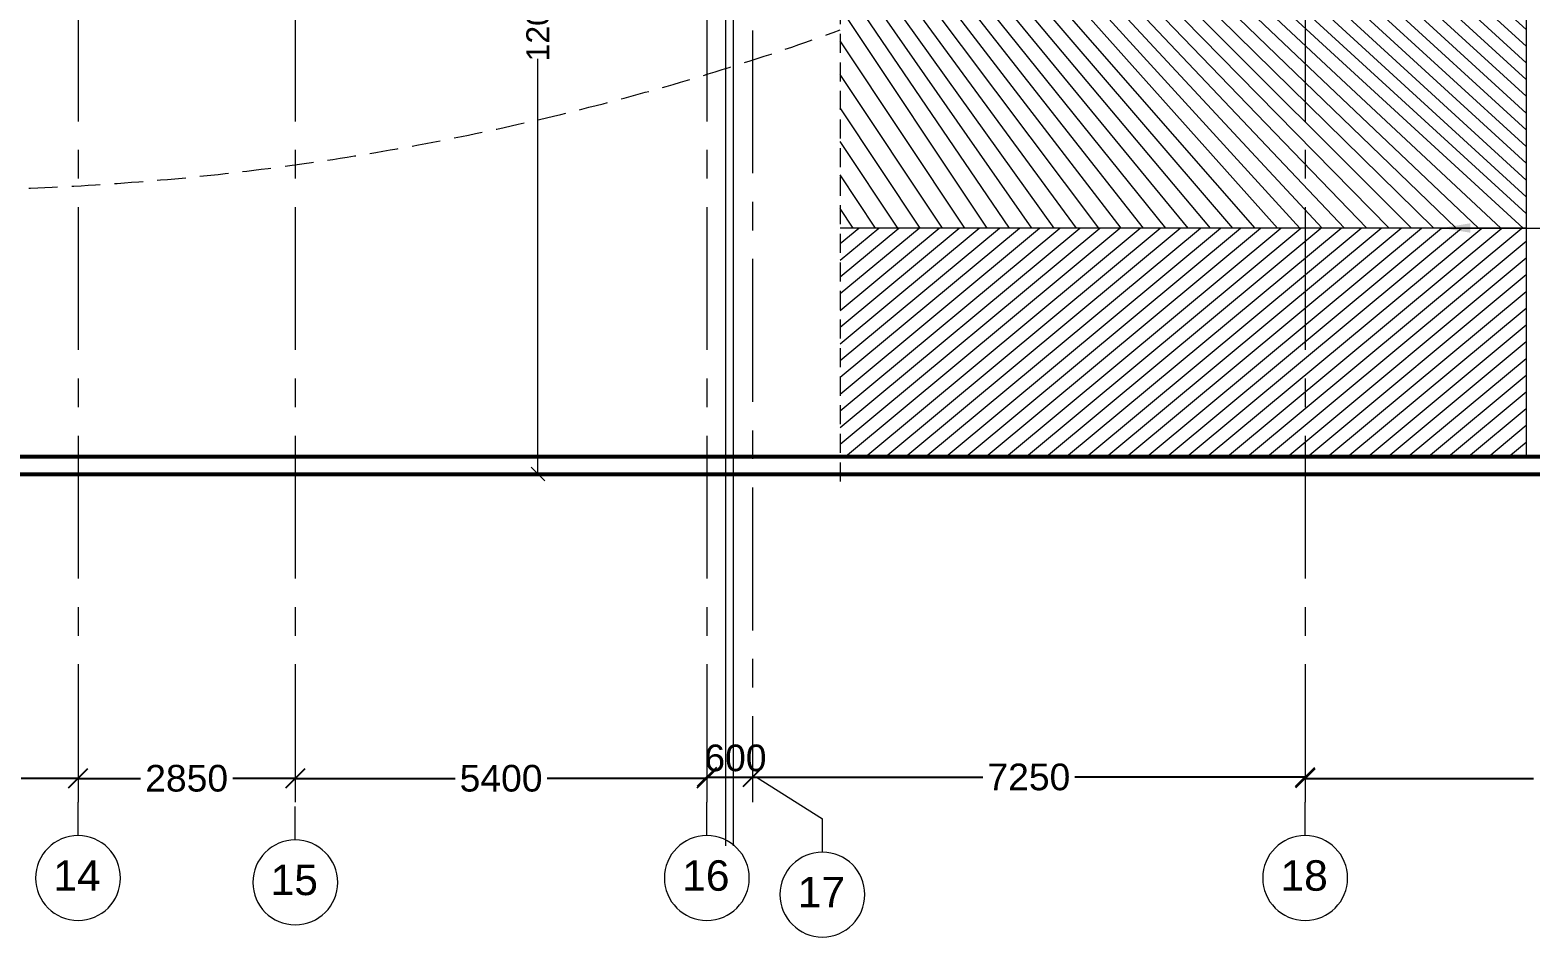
# Model space of a CAD drawing. Header units: inches. Extents: x 1789308 to 1948517, y 1504002 to 1708835.
# Drawn here: x 1897979 to 1901915, y 1658330 to 1660711 of the extents above; entities that cross this region are included whole.
import ezdxf
from ezdxf.enums import TextEntityAlignment as Align

# ---------------------------------------------------------------- set-up
doc = ezdxf.new("R2010")
doc.units = ezdxf.units.IN
doc.header["$LTSCALE"] = 0.015
doc.header["$MEASUREMENT"] = 0
doc.header["$PDMODE"] = 34
doc.header["$PDSIZE"] = -0.1
for name, pattern in [('1', [0]), ('CENTER', [2, 1.25, -0.25, 0.25, -0.25]), ('DASHED2', [0.375, 0.25, -0.125]), ('HIDDEN', [0.375, 0.25, -0.125])]:
    doc.linetypes.add(name, pattern=pattern)
for name, color, linetype, lineweight in [('COLUMN - STR', 6, 'Continuous', 15), ('ELE', 8, 'Continuous', 13), ('ELE-11 kv', 9, 'Continuous', 15), ('GRID - BEAM - STR', 251, 'CENTER', 18), ('GRID - COLUMN - STR', 251, 'CENTER', 15), ('RAMP', 252, '1', 9), ('Road', 7, '1', 40), ('SECTION -  LINE - STR', 3, 'Continuous', 20), ('TEXT', 7, 'Continuous', 5), ('wall', 1, 'Continuous', 35)]:
    doc.layers.add(name, color=color, linetype=linetype, lineweight=lineweight)
doc.layers.add('DIM - GRID - STR', color=7, linetype='Continuous')
doc.layers.add('Grid', color=7, linetype='DASHED2', lineweight=9, true_color=0x919191)
doc.styles.add('PRADEEP - STR', font='swissel.ttf')
doc.styles.get("Standard").update_dxf_attribs({"font": 'arial.ttf'})
doc.styles.add('XREF_DIRECTOR RESIDENCE$0$dim', font='GOTHIC.TTF', dxfattribs={"width": 0.8})
doc.dimstyles.new('GRID DIM', dxfattribs={"dimtxt": 350, "dimasz": 250, "dimexe": 0.1, "dimexo": 0.1, "dimgap": 0.09, "dimtad": 0, "dimdec": 0, "dimzin": 0, "dimdsep": 46, "dimtxsty": 'PRADEEP - STR', "dimblk": 'OBLIQUE', "dimcen": 0.09, "dimclrd": 73, "dimclre": 73, "dimclrt": 256, "dimadec": 0, "dimazin": 0, "dimtfac": 1, "dimtdec": 0, "dimtofl": 0, "dimtmove": 1, "dimatfit": 3, "dimfxl": 1.25, "dimtolj": 1, "dimtzin": 0, "dimlwd": -1, "dimlwe": -1, "dimarcsym": 2})
doc.dimstyles.new('WORKING', dxfattribs={"dimtxt": 300, "dimasz": 180, "dimexe": 50, "dimexo": 50, "dimgap": 0.09, "dimtad": 0, "dimdec": 0, "dimzin": 0, "dimdsep": 46, "dimtxsty": 'Standard', "dimblk": 'OBLIQUE', "dimcen": 0.09, "dimclrd": 7, "dimclre": 7, "dimclrt": 30, "dimadec": 0, "dimazin": 0, "dimtfac": 1, "dimtdec": 0, "dimtofl": 0, "dimtmove": 1, "dimatfit": 3, "dimfxl": 1.25, "dimtolj": 1, "dimtzin": 0, "dimarcsym": 0})
doc.dimstyles.new('XREF_DIRECTOR RESIDENCE$0$dim-masonry', dxfattribs={"dimscale": 75, "dimtxt": 1.5, "dimasz": 0.75, "dimexe": 1, "dimexo": 0, "dimgap": 1, "dimtad": 0, "dimdec": 0, "dimzin": 3, "dimdsep": 46, "dimtxsty": 'XREF_DIRECTOR RESIDENCE$0$dim', "dimblk": 'XREF_DIRECTOR RESIDENCE$0$_ArchTick', "dimcen": 0, "dimdle": 1, "dimclrd": 256, "dimclre": 256, "dimclrt": 256, "dimadec": 0, "dimazin": 0, "dimtfac": 0.5, "dimtdec": 0, "dimtmove": 1, "dimatfit": 2, "dimfxl": 0, "dimtolj": 1, "dimtzin": 0, "dimlwd": -1, "dimlwe": -1, "dimarcsym": 0})

# ---------------------------------------------------------------- blocks, each defined once
blk = doc.blocks.new('GRID NOS')
at = {"layer": 'GRID - BEAM - STR', "color": 3, "linetype": 'Continuous', "lineweight": 15}
blk.add_line((1.137e-13, -0.2045799698428254), (-1.137e-13, 0.1704200301570609), dxfattribs=at)
blk.add_circle((0, -0.6816801206285846), 0.4771001507856454, dxfattribs=at)
blk = doc.blocks.new('_Oblique')
at = {"color": 0, "linetype": 'ByBlock', "lineweight": -2}
blk.add_line((-0.5, -0.5), (0.5, 0.5), dxfattribs=at)
blk = doc.blocks.new('*D437')
at = {"layer": 'Defpoints', "color": 0, "transparency": 16777216}
for p in [(1111447.755409198, 682358.5187793118), (1114147.755409198, 682358.5187793118), (1114147.755409198, 682358.5187793118)]:
    blk.add_point(p, dxfattribs=at)
at = {"layer": 'DIM - GRID - STR', "color": 73, "linetype": 'ByBlock', "transparency": 16777216}
for p, q in [((1111447.755409198, 682358.5187793118), (1112193.743840571, 682358.5187793118)), ((1114147.755409198, 682358.5187793118), (1113401.766977826, 682358.5187793118))]:
    blk.add_line(p, q, dxfattribs=at)
at = {"layer": 'DIM - GRID - STR', "color": 73, "transparency": 16777216, "xscale": 250, "yscale": 250, "zscale": 250, "rotation": 180}
blk.add_blockref('_Oblique', (1111447.755409198, 682358.5187793118), dxfattribs=at)
at = {"layer": 'DIM - GRID - STR', "color": 73, "transparency": 16777216, "xscale": 250, "yscale": 250, "zscale": 250}
blk.add_blockref('_Oblique', (1114147.755409198, 682358.5187793118), dxfattribs=at)
at = {"layer": 'DIM - GRID - STR', "transparency": 16777216, "insert": (1112797.755409198, 682358.5187793118), "char_height": 350, "attachment_point": 5, "style": 'PRADEEP - STR'}
blk.add_mtext('\\A1;2700', dxfattribs=at)
blk = doc.blocks.new('*D438')
at = {"layer": 'Defpoints', "color": 0, "transparency": 16777216}
for p in [(1114147.755409198, 682358.5187793118), (1116997.755409198, 682358.5187793118), (1116997.755409198, 682358.5187793118)]:
    blk.add_point(p, dxfattribs=at)
at = {"layer": 'DIM - GRID - STR', "color": 73, "linetype": 'ByBlock', "transparency": 16777216}
for p, q in [((1114147.755409198, 682358.5187793118), (1114968.743840571, 682358.5187793118)), ((1116997.755409198, 682358.5187793118), (1116176.766977826, 682358.5187793118))]:
    blk.add_line(p, q, dxfattribs=at)
at = {"layer": 'DIM - GRID - STR', "color": 73, "transparency": 16777216, "xscale": 250, "yscale": 250, "zscale": 250, "rotation": 180}
blk.add_blockref('_Oblique', (1114147.755409198, 682358.5187793118), dxfattribs=at)
at = {"layer": 'DIM - GRID - STR', "color": 73, "transparency": 16777216, "xscale": 250, "yscale": 250, "zscale": 250}
blk.add_blockref('_Oblique', (1116997.755409198, 682358.5187793118), dxfattribs=at)
at = {"layer": 'DIM - GRID - STR', "transparency": 16777216, "insert": (1115572.755409198, 682358.5187793118), "char_height": 350, "attachment_point": 5, "style": 'PRADEEP - STR'}
blk.add_mtext('\\A1;2850', dxfattribs=at)
blk = doc.blocks.new('*D439')
at = {"layer": 'Defpoints', "color": 0, "transparency": 16777216}
for p in [(1116997.755409198, 682358.5187793118), (1122397.764069633, 682358.5187793118), (1122397.764069633, 682358.5187793118)]:
    blk.add_point(p, dxfattribs=at)
at = {"layer": 'DIM - GRID - STR', "color": 73, "linetype": 'ByBlock', "transparency": 16777216}
for p, q in [((1116997.755409198, 682358.5187793118), (1119093.748170788, 682358.5187793118)), ((1122397.764069633, 682358.5187793118), (1120301.771308043, 682358.5187793118))]:
    blk.add_line(p, q, dxfattribs=at)
at = {"layer": 'DIM - GRID - STR', "color": 73, "transparency": 16777216, "xscale": 250, "yscale": 250, "zscale": 250, "rotation": 180}
blk.add_blockref('_Oblique', (1116997.755409198, 682358.5187793118), dxfattribs=at)
at = {"layer": 'DIM - GRID - STR', "color": 73, "transparency": 16777216, "xscale": 250, "yscale": 250, "zscale": 250}
blk.add_blockref('_Oblique', (1122397.764069633, 682358.5187793118), dxfattribs=at)
at = {"layer": 'DIM - GRID - STR', "transparency": 16777216, "insert": (1119697.759739416, 682358.5187793118), "char_height": 350, "attachment_point": 5, "style": 'PRADEEP - STR'}
blk.add_mtext('\\A1;5400', dxfattribs=at)
blk = doc.blocks.new('*D440')
at = {"layer": 'Defpoints', "color": 0, "transparency": 16777216}
for p in [(1122397.764069633, 682358.5187793118), (1122997.764785608, 682375.5548328207), (1122997.764785608, 682375.5548328207)]:
    blk.add_point(p, dxfattribs=at)
at = {"layer": 'DIM - GRID - STR', "color": 73, "linetype": 'ByBlock', "transparency": 16777216}
for p, q in [((1122397.764069633, 682358.6187793118), (1122397.764069633, 682375.6548328206)), ((1122397.764069633, 682375.5548328207), (1122997.764785608, 682375.5548328207))]:
    blk.add_line(p, q, dxfattribs=at)
at = {"layer": 'DIM - GRID - STR', "color": 73, "transparency": 16777216, "xscale": 250, "yscale": 250, "zscale": 250, "rotation": 180}
blk.add_blockref('_Oblique', (1122397.764069633, 682375.5548328207), dxfattribs=at)
at = {"layer": 'DIM - GRID - STR', "color": 73, "transparency": 16777216, "xscale": 250, "yscale": 250, "zscale": 250}
blk.add_blockref('_Oblique', (1122997.764785608, 682375.5548328207), dxfattribs=at)
at = {"layer": 'DIM - GRID - STR', "transparency": 16777216, "insert": (1122773.03442762, 682625.5548328207), "char_height": 350, "attachment_point": 5, "style": 'PRADEEP - STR'}
blk.add_mtext('\\A1;600', dxfattribs=at)
blk = doc.blocks.new('*D441')
at = {"layer": 'Defpoints', "color": 0, "transparency": 16777216}
for p in [(1122997.764785608, 682375.5548328207), (1130247.755409198, 682375.5548328207), (1130247.755409198, 682358.5187793118)]:
    blk.add_point(p, dxfattribs=at)
at = {"layer": 'DIM - GRID - STR', "color": 73, "linetype": 'ByBlock', "transparency": 16777216}
for p, q in [((1122997.764785608, 682375.5548328207), (1126020.523376646, 682375.5548328207)), ((1130247.755409198, 682375.5548328207), (1127224.99681816, 682375.5548328207)), ((1130247.755409198, 682358.6187793118), (1130247.755409198, 682375.6548328206))]:
    blk.add_line(p, q, dxfattribs=at)
at = {"layer": 'DIM - GRID - STR', "color": 73, "transparency": 16777216, "xscale": 250, "yscale": 250, "zscale": 250, "rotation": 180}
blk.add_blockref('_Oblique', (1122997.764785608, 682375.5548328207), dxfattribs=at)
at = {"layer": 'DIM - GRID - STR', "color": 73, "transparency": 16777216, "xscale": 250, "yscale": 250, "zscale": 250}
blk.add_blockref('_Oblique', (1130247.755409198, 682375.5548328207), dxfattribs=at)
at = {"layer": 'DIM - GRID - STR', "transparency": 16777216, "insert": (1126622.760097403, 682375.5548328207), "char_height": 350, "attachment_point": 5, "style": 'PRADEEP - STR'}
blk.add_mtext('\\A1;7250', dxfattribs=at)
blk = doc.blocks.new('*D442')
at = {"layer": 'Defpoints', "color": 0, "transparency": 16777216}
for p in [(1130247.755409198, 682358.5187793118), (1137447.755409198, 682358.5187793118), (1137447.755409198, 682358.5187793118)]:
    blk.add_point(p, dxfattribs=at)
at = {"layer": 'DIM - GRID - STR', "color": 73, "linetype": 'ByBlock', "transparency": 16777216}
for p, q in [((1130247.755409198, 682358.5187793118), (1133245.518688441, 682358.5187793118)), ((1137447.755409198, 682358.5187793118), (1134449.992129955, 682358.5187793118))]:
    blk.add_line(p, q, dxfattribs=at)
at = {"layer": 'DIM - GRID - STR', "color": 73, "transparency": 16777216, "xscale": 250, "yscale": 250, "zscale": 250, "rotation": 180}
blk.add_blockref('_Oblique', (1130247.755409198, 682358.5187793118), dxfattribs=at)
at = {"layer": 'DIM - GRID - STR', "color": 73, "transparency": 16777216, "xscale": 250, "yscale": 250, "zscale": 250}
blk.add_blockref('_Oblique', (1137447.755409198, 682358.5187793118), dxfattribs=at)
at = {"layer": 'DIM - GRID - STR', "transparency": 16777216, "insert": (1133847.755409198, 682358.5187793118), "char_height": 350, "attachment_point": 5, "style": 'PRADEEP - STR'}
blk.add_mtext('\\A1;7200', dxfattribs=at)
blk = doc.blocks.new('XREF_DIRECTOR RESIDENCE$0$_ArchTick')
at = {"const_width": 0.15}
blk.add_lwpolyline([(-0.5, -0.5), (0.5, 0.5)], dxfattribs=at)
blk = doc.blocks.new('*D463')
at = {"layer": 'Defpoints', "color": 0, "transparency": 16777216}
for p in [(1120181.241354412, 698352.3805941574), (1121189.130726329, 698352.3805941574), (1121189.130726341, 686352.7826495005)]:
    blk.add_point(p, dxfattribs=at)
at = {"layer": 'wall', "color": 7, "lineweight": -2, "transparency": 16777216}
for p, q in [((1120181.421354412, 698352.3805941574), (1120131.241354412, 698352.3805941574)), ((1120181.241354412, 698352.3805941574), (1120181.241354412, 692902.5351961809)), ((1120181.241354412, 686352.7826495005), (1120181.241354412, 691802.628047477)), ((1120181.421354412, 686352.7826495005), (1120131.241354412, 686352.7826495005))]:
    blk.add_line(p, q, dxfattribs=at)
at = {"layer": 'wall', "color": 7, "lineweight": -2, "transparency": 16777216, "xscale": 180, "yscale": 180, "zscale": 180}
for p, rotation in [((1120181.241354412, 698352.3805941574), 90), ((1120181.241354412, 686352.7826495005), 270)]:
    blk.add_blockref('_Oblique', p, dxfattribs=dict(at, rotation=rotation))
at = {"layer": 'wall', "color": 30, "transparency": 16777216, "insert": (1120181.241354412, 692352.5816218285), "char_height": 300, "attachment_point": 5, "rotation": 90}
blk.add_mtext('\\A1;12000', dxfattribs=at)
blk = doc.blocks.new('A$C1CC35E0C')
at = {"layer": 'RAMP', "lineweight": 0}
h = blk.add_hatch(dxfattribs=at)
h.set_pattern_fill('ANSI31,_O', color=8, scale=1500, angle=90)
h.set_pattern_definition([(135, (-6144931447.327562, -2629308609.19321), (-132.5825214724777, -132.5825214724777), [])])
h.paths.add_polyline_path([(55650.47326080385, -58861.97958028654), (64650.47350070137, -58861.9839151121), (64650.47320813756, -61861.98554046208), (55650.47296858463, -61861.98120679928)])
h = blk.add_hatch(dxfattribs=at)
h.set_pattern_fill('ANSI31,_O', color=8, scale=1500)
h.set_pattern_definition([(45, (-6144931447.327562, -2629308609.19321), (-132.5825214724777, 132.5825214724777), [])])
h.paths.add_polyline_path([(55650.47296858463, -61861.98120679928), (64650.47215962294, -61861.9855405126), (64650.47186674434, -64861.98679449328), (55650.47267610277, -64861.9824596172)])
at = {"linetype": 'DASHED2', "ltscale": 99999}
blk.add_arc((43700.46371792699, -26312.27571654378), 35050.70063598331, 250.0661858225875, 289.9338446014125, dxfattribs=at)
at = {"layer": 'COLUMN - STR'}
for p, q in [((54150.46410015598, -69972.47228672588), (54150.46410015598, -18820.76686977933)), ((54250.46410015784, -69972.47228672588), (54250.46410015784, -18861.74607283308))]:
    blk.add_line(p, q, dxfattribs=at)
at = {"layer": 'ELE'}
blk.add_line((55650.4734888745, -64861.98231672193), (64650.47317479062, -64861.98348736402), dxfattribs=at)
at = {"layer": 'ELE', "linetype": 'HIDDEN', "ltscale": 66666}
blk.add_lwpolyline([(54850.47149538691, -52562.97967036709), (55650.4714953925, -52562.97967036685), (55650.47107146005, -65262.97954699548)], dxfattribs=at)
at = {"layer": 'ELE-11 kv'}
blk.add_line((55650.47105762246, -64861.98231672158), (55652.96656055446, -64861.98231704615), dxfattribs=at)
at = {"layer": 'Grid', "linetype": '1', "ltscale": 120000}
blk.add_line((54550.47601763904, -69068.28971308516), (55416.54944703542, -69617.20106572867), dxfattribs=at)
at = {"layer": 'GRID - COLUMN - STR', "ltscale": 100000}
for p, q in [((45650.4554392565, 4412.093631504686), (45650.45543925092, -69399.55484300433)), ((48500.45543925837, 4412.093631510506), (48500.45543925464, -69399.55484300433)), ((53900.46410015877, 4412.093631512485), (53900.46410015505, -69399.55484300433)), ((61750.45543925092, 4412.093631511787), (61750.4554392565, -69399.55484300433)), ((54500.46481613582, 3731.882133902982), (54500.46481613023, -69399.55484300433))]:
    blk.add_line(p, q, dxfattribs=at)
at = {"layer": 'RAMP', "color": 8, "lineweight": 0}
for p, q in [((64650.47487994726, -58861.98636344064), (64650.47105763177, -64861.9875178365)), ((64650.47296881559, -61861.98694055097), (55650.47296881746, -61861.98120711639))]:
    blk.add_line(p, q, dxfattribs=at)
at = {"layer": 'Road', "lineweight": 53}
for points in [[(9261.246812892845, -64861.97357943538), (80201.70013503614, -64861.97357943468)], [(9261.246812892845, -65091.97357943549), (80201.70013503614, -65091.97357943514)]]:
    blk.add_lwpolyline(points, dxfattribs=at)
at = {"layer": 'GRID - BEAM - STR', "color": 1, "linetype": 'Continuous', "lineweight": 15, "xscale": -1166.666666666666, "yscale": 1166.666666666666, "zscale": 1166.666666666666}
for p in [(45650.45543925068, -69598.37821152096), (48500.45543925441, -69655.83278562909), (53900.46410015505, -69598.37821152096), (61750.45543925627, -69598.37821152096), (55416.54944703518, -69816.02443424531)]:
    blk.add_blockref('GRID NOS', p, dxfattribs=at)
at = {"layer": 'GRID - BEAM - STR', "color": 4, "linetype": 'Continuous', "lineweight": 15, "style": 'PRADEEP - STR'}
for s, p in [('14', (45637.26929840236, -70560.67168484617)), ('15', (48487.26929840608, -70618.12625895429)), ('16', (53887.27795930672, -70560.67168484617)), ('18', (61737.26929840795, -70560.67168484617)), ('17', (55403.36330618686, -70778.31790757051))]:
    blk.add_text(s, height=400, dxfattribs=at).set_placement(p, align=Align.CENTER)
at = {"layer": 'DIM - GRID - STR'}
for base, p1, p2, picture, middle in [((54500.46481613023, -69069.20139611489), (53900.46410015528, -69086.23744962376), (54500.46481613023, -69069.20139611489), '*D440', (54275.73445814266, -68819.20139611489)), ((45650.4554397203, -69086.23744962376), (42950.4554397203, -69086.23744962376), (45650.4554397203, -69086.23744962376), '*D437', (44300.4554397203, -69086.23744962376)), ((48500.4554397203, -69086.23744962376), (45650.4554397203, -69086.23744962376), (48500.4554397203, -69086.23744962376), '*D438', (47075.4554397203, -69086.23744962376)), ((53900.46410015528, -69086.23744962376), (48500.4554397203, -69086.23744962376), (53900.46410015528, -69086.23744962376), '*D439', (51200.45976993791, -69086.23744962376)), ((61750.4554397203, -69069.20139611489), (54500.46481613023, -69069.20139611489), (61750.4554397203, -69086.23744962376), '*D441', (58125.46012792527, -69069.20139611489)), ((68950.4554397203, -69086.23744962376), (61750.4554397203, -69086.23744962376), (68950.4554397203, -69086.23744962376), '*D442', (65350.4554397203, -69086.23744962376))]:
    dim = blk.add_linear_dim(base=base, p1=p1, p2=p2, dimstyle='GRID DIM', override={"dimfxl": 0}, dxfattribs=at)
    dim.commit()
    dim.dimension.update_dxf_attribs({"geometry": picture, "text_midpoint": middle, "insert": (-1068497.299969478, -751444.7562289356)})
at = {"layer": 'wall', "color": 2}
dim = blk.add_linear_dim(base=(51683.94138493435, -53092.37563477817), p1=(52691.83075686242, -65091.97357943526), p2=(52691.83075685101, -53092.37563477841), angle=90, dimstyle='WORKING', override={"dimfxl": 0.18, "dimfxlon": 1, "dimarcsym": 2}, dxfattribs=at)
dim.commit()
dim.dimension.update_dxf_attribs({"geometry": '*D463', "text_midpoint": (51683.94138493435, -59092.17460710707), "insert": (-1068497.299969478, -751444.7562289356)})
at = {"layer": 'TEXT'}
blk.add_leader([(63543.04210280697, -61861.98694028228), (65523.64159436035, -61861.98694028228)], dimstyle='XREF_DIRECTOR RESIDENCE$0$dim-masonry', override={"dimasz": 5}, dxfattribs=at)

msp = doc.modelspace()

# ---------------------------------------------------------------- block references
at = {"layer": 'SECTION -  LINE - STR', "xscale": 0.2, "yscale": 0.2, "zscale": 0.2}
msp.add_blockref('A$C1CC35E0C', (1888975.225108326, 1672563.429375889), dxfattribs=at)

doc.saveas('drawing.dxf')
